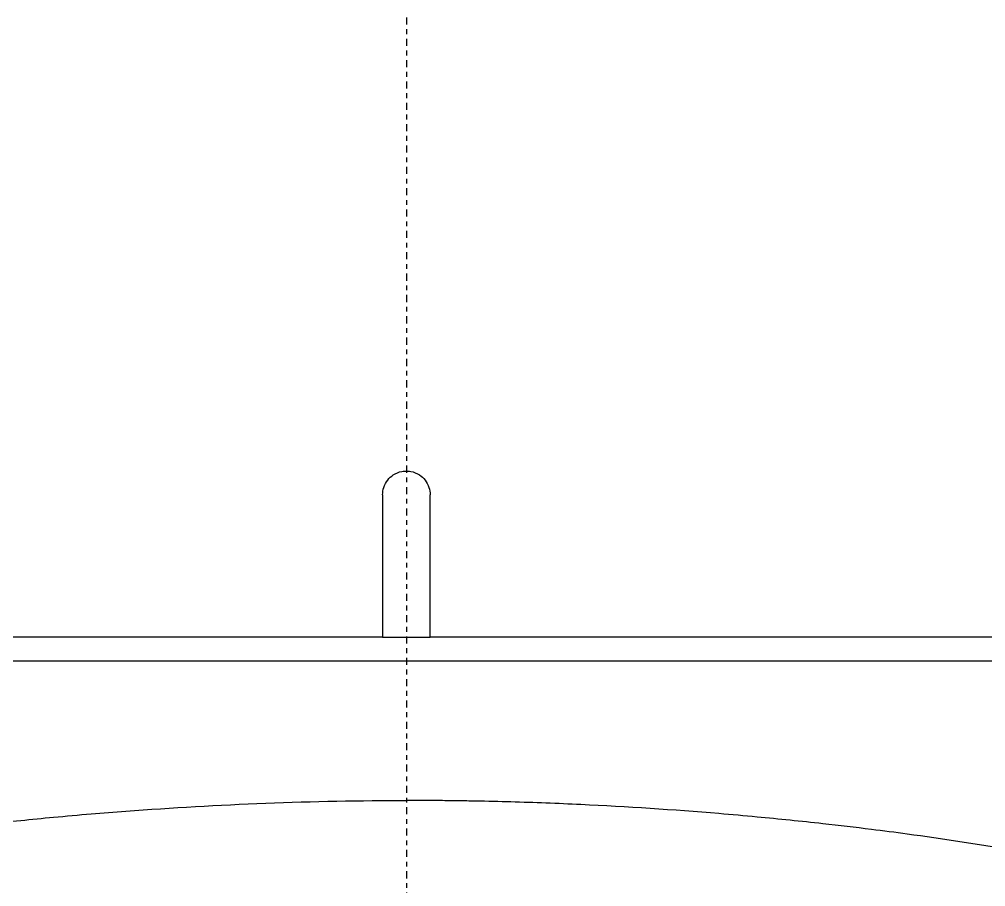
# Model space of a CAD drawing. Header units: millimetres. Extents: x 0 to 4378, y 0 to 2376.
# Drawn here: x 769.06 to 789.43, y 2105.43 to 2123.72 of the extents above; entities that cross this region are included whole.
import ezdxf

# ---------------------------------------------------------------- set-up
doc = ezdxf.new("R2010")
doc.units = ezdxf.units.MM
doc.header["$LTSCALE"] = 0.2
doc.linetypes.add('CENTER2', pattern=[1.125, 0.75, -0.125, 0.125, -0.125])
doc.layers.add('02_Center Line', color=1, linetype='CENTER2')

# ---------------------------------------------------------------- blocks, each defined once
blk = doc.blocks.new('A$C67cfe5fe')
for p, q in [((-0.5, -52.7), (-0.5, -55.7)), ((0.5, -55.7), (0.5, -52.7)), ((-0.5, -55.7), (-39.432, -55.7)), ((-0.5, -55.7), (0.5, -55.7)), ((39.432, -55.7), (0.5, -55.7)), ((-39, -56.2), (39, -56.2))]:
    blk.add_line(p, q)
for radius, start, end in [(86.413, 313.06048, 226.93952), (59, 311.98884, 228.01116)]:
    blk.add_arc((0, 0), radius, start, end)
for points, knots in [([(-0.5, -52.7), (-0.5, -52.647), (-0.492, -52.595), (-0.457, -52.489), (-0.43, -52.438), (-0.361, -52.349), (-0.321, -52.313), (-0.221, -52.247), (-0.159, -52.221), (-0.075, -52.205), (-0.056, -52.203), (-0.03, -52.201), (-0.023, -52.2), (-0.01, -52.2), (-0.005, -52.2), (0.005, -52.2), (0.01, -52.2), (0.023, -52.2), (0.03, -52.201), (0.056, -52.203), (0.075, -52.205), (0.159, -52.221), (0.221, -52.247), (0.321, -52.313), (0.361, -52.349), (0.43, -52.438), (0.457, -52.489), (0.492, -52.595), (0.5, -52.647), (0.5, -52.7)], [-0.1574555, -0.1574555, -0.1574555, -0.1574555, -0.1416612, -0.1416612, -0.1241291, -0.1241291, -0.1081014, -0.1081014, -0.0880942, -0.0880942, -0.0825129, -0.0825129, -0.0802847, -0.0802847, -0.0787284, -0.0787284, -0.077172, -0.077172, -0.074944, -0.074944, -0.0693639, -0.0693639, -0.0493569, -0.0493569, -0.0333294, -0.0333294, -0.0157975, -0.0157975, -0.000001, -0.000001, -0.000001, -0.000001]), ([(-12.751, -60.191), (-12.398, -60.13), (-12.039, -60.072), (-11.313, -59.961), (-10.946, -59.908), (-10.324, -59.824), (-10.071, -59.791), (-9.489, -59.718), (-9.153, -59.678), (-8.356, -59.589), (-7.898, -59.542), (-7.175, -59.474), (-6.907, -59.45), (-5.675, -59.347), (-4.695, -59.282), (-2.717, -59.187), (-1.718, -59.158), (-0.6, -59.148), (-0.362, -59.146), (-0.123, -59.145), (-0.004, -59.145)], [-1.260137, -1.260137, -1.260137, -1.260137, -1.13977, -1.13977, -1.019298, -1.019298, -0.938268, -0.938268, -0.827897, -0.827897, -0.68116, -0.68116, -0.598483, -0.598483, -0.299873, -0.299873, 0, 0, 0.035566, 0.071132, 0.071132, 0.071132, 0.071132]), ([(12.75, -60.191), (12.036, -60.068), (11.304, -59.956), (10.302, -59.821), (10.046, -59.788), (9.46, -59.714), (9.12, -59.674), (8.317, -59.585), (7.855, -59.538), (7.126, -59.47), (6.855, -59.446), (5.626, -59.343), (4.656, -59.279), (3.187, -59.21), (2.695, -59.191), (1.957, -59.17), (1.708, -59.164), (1.335, -59.157), (1.211, -59.155), (0.968, -59.151), (0.841, -59.15), (0.476, -59.146), (0.235, -59.145), (-0.004, -59.145)], [0.000005, 0.000005, 0.000005, 0.000005, 0.245288, 0.245288, 0.32758, 0.32758, 0.439471, 0.439471, 0.588452, 0.588452, 0.672216, 0.672216, 0.969709, 0.969709, 1.119078, 1.119078, 1.193047, 1.193047, 1.22978, 1.22978, 1.265, 1.265, 1.331927, 1.331927, 1.331927, 1.331927])]:
    blk.add_open_spline(points, degree=3, knots=knots)
at = {"layer": '02_Center Line'}
blk.add_line((0, 87.413), (0, -87.413), dxfattribs=at)

msp = doc.modelspace()

# ---------------------------------------------------------------- block references
msp.add_blockref('A$C67cfe5fe', (777.219, 2166.397))

doc.saveas('drawing.dxf')
